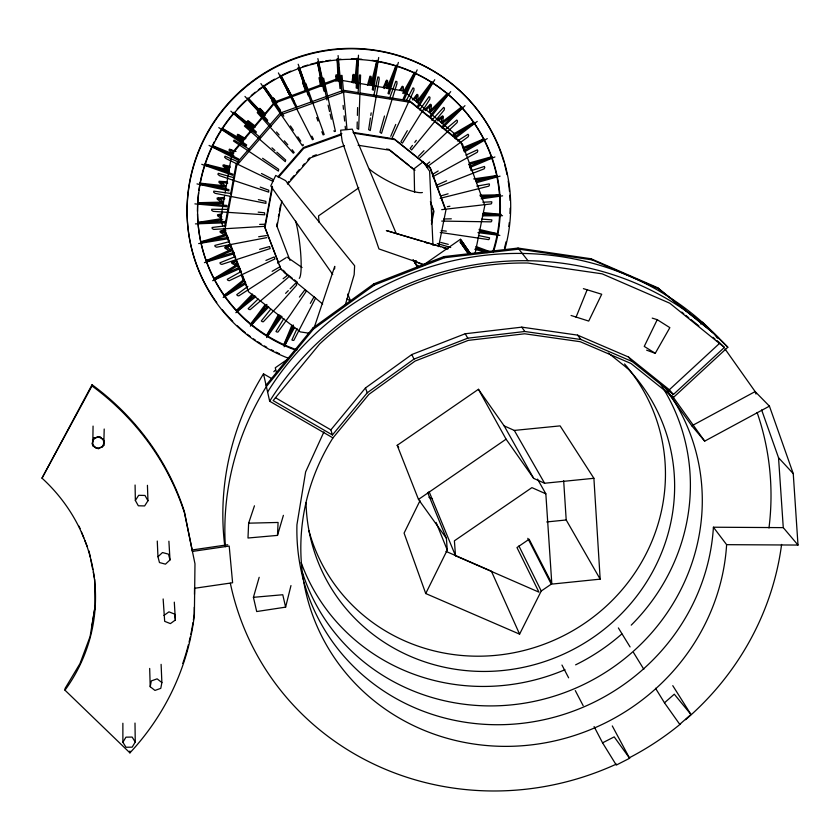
<?xml version="1.0" encoding="UTF-8"?>
<svg xmlns="http://www.w3.org/2000/svg" width="840" height="840" viewBox="0 0 840 840"><rect width="100%" height="100%" fill="white"/><g stroke="black" fill="none" stroke-linecap="round" stroke-linejoin="round"><path stroke-width="1.26" d="M194.323 607.173L194.25 613.567A265.818 251.958 3.2 0 1 193.379 620.057M194.471 594.384L194.544 587.99M357.252 121.936L357.084 128.478L358.669 129.276L360.581 75.075L359.468 75.023L358.04 93.209M357.409 115.406L357.609 107.573M93.061 426.09L92.789 446.04L98.438 448.812L103.772 445.483L104.202 429.019M194.691 588.263L232.607 582.75L229.194 546.053L192.423 551.418L184.391 511.644A265.818 251.958 3.2 0 0 92.043 384.731L91.99 385.938A266.322 252.389 3.2 0 1 184.506 513.062L194.975 563.776L194.376 615.163A266.322 252.389 3.2 0 1 129.917 752.871L64.974 690.186L65.079 688.453L79.979 663.6L90.08 636.594L95.109 606.249L91.97 625.811M357.168 58.17L356.213 88.001L357.409 88.4L358.481 55.199M254.457 505.806L248.63 523.173L247.989 538.01L277.494 535.395L283.395 515.34M277.494 535.395L278.082 522.459L248.63 523.173M334.604 268.926L334.73 266.364L313.929 328.387M429.503 111.479L429.818 105.189L430.637 105.882L425.534 110.555M354.774 81.858L356.874 60.228M355.877 83.002L357.903 62.129M442.712 122.892L443.352 116.634L442.638 115.836L437.535 119.395M441.179 122.682L441.808 116.697L442.522 117.495L437.724 120.845M64.974 690.186A173.712 164.451 3.3 0 0 42 478.149L92.043 384.731M352.055 82.205L353.031 74.445L354.123 74.498L355.582 80.682M353.168 83.045L354.102 75.736M370.398 118.02L368.655 129.612L370.241 130.557L379.229 79.191L378.966 77.154L377.874 76.955L373.695 96.127M370.786 115.448L371.175 112.864M377.003 60.27L372.32 89.67L373.485 90.206L378.704 57.498M220.689 218.463L224.658 195.447M225.099 192.885L231.725 154.528L273.871 104.108M224.794 226.002L230.15 196.739M230.622 194.197L236.208 163.653M272.233 186.291L264.716 226.81L278.376 262.332M272.538 187.152L264.988 227.734L281.032 269.462L292.288 278.25M277.2 223.083L276.717 225.645L289.979 260.368M278.397 216.689L278.869 214.127M279.353 211.565L280.55 205.16M277.011 226.569L281.81 200.917M150.213 686.721L151.305 680.925L157.133 678.846L161.879 682.563L160.786 688.349L154.959 690.428L150.213 686.721L149.678 668.43M431.34 220.605L433.356 210.441L430.679 203.185M431.435 224.059L433.955 211.334L430.385 201.642M438.638 246.624L445.893 210.178L430.479 168.242L394.79 139.65L353.504 133.13M475.188 253.008L484.796 205.433L462.409 143.923L410.918 102.427L344.579 91.833L280.854 114.734L236.712 165.512L224.784 230.685L248.493 291.721L300.248 331.894L309.215 333.239M376.698 61.047L371.249 83.57L372.33 83.769L371.049 76.409L369.968 76.209L367.49 85.113M372.215 84.851L377.8 61.688M259.182 577.3L253.418 597.324L256.704 611.541L285.611 607.142L290.976 585.575M368.855 84.808L370.534 78.834M384.5 116.014L379.943 132.237L381.518 133.339L396.984 83.611L396.869 81.606L395.808 81.27L389.477 98.627M396.333 64.953L388.017 93.419L389.13 94.091L398.381 62.412M345.324 304.773L354.175 274.691L354.627 265.745L285.59 180.632L275.719 175.466L270.764 185.945L332.724 274.491M224.039 166.352L224.375 165.312L229.394 170.09M387.324 87.423L395.419 66.906M388.122 88.798L396.449 67.641M576.041 317.205L587.15 289.769L601.713 294.252L588.725 321.08L571.074 315.483M283.637 345.135L291.921 325.227M285.411 344.022L293.328 325.028M390.757 136.322L395.756 124.436M403.043 99.183L414.803 72.114M404.082 99.981L417.165 69.857M383.166 87.675L386.484 80.178L387.513 80.504L388.227 86.552M384.132 88.61L386.683 82.845M297.056 328.451L291.9 339.959L292.897 340.41L293.832 340.379L315.599 298.095M323.935 431.897L305.623 471.933L296.94 524.727A210.178 200.256 -24.9 0 0 303.303 579.684M392.301 137.56L413.952 90.311L413.963 88.358L412.965 87.885L406.056 101.031M657.237 319.683L644.249 346.406L655.252 353.315L669.858 327.653L657.237 319.683L652.228 318.119M420.021 500.64L404.082 533.106L425.733 593.544L519.593 634.148L541.254 591.014L551.282 584.157L600.17 579.149L593.901 478.296L560.112 425.88L514.301 430.416L504.168 425.891L478.433 389.298L397.194 445.316L418.488 499.433L446.387 538.325L447.258 550.011L425.733 593.544M42 478.149L91.99 385.938M284.424 343.581L293.517 326.812M284.141 346.752L294.609 327.443M310.338 303.377L314.16 296.562M402.696 93.324L414.246 72.807M403.935 93.681L412.052 79.243M413.301 77.028L415.17 73.7M266.921 334.793L278.197 315.021M268.202 335.002L279.657 314.969M407.306 130.673L400.911 141.771L401.468 142.548M417.134 106.859L432.106 81.627M418.068 107.772L434.753 79.695M122.882 742.255L125.969 737.163L132.153 737.069L135.251 742.067L132.174 747.159L125.99 747.254L122.882 742.255L122.871 723.24M283.868 318.549L275.982 331.454L276.917 332.031L277.967 332.073L290.125 315.053L306.033 291.669L305.676 290.608L304.742 290.02L299.418 297.087M399.767 90.29L402.276 86.258L403.253 86.72L403.536 91.434M402.402 143.147L429.818 99.162L429.965 97.283L429.03 96.684L419.695 109.872M135.356 500.472L138.684 495.296L144.984 495.453L147.956 500.766L144.627 505.932L138.327 505.785L135.356 500.472L135.083 485.016M267.288 334.435L280.928 315.745M266.584 337.554L281.988 316.449M250.32 324.461L264.673 305.319M252.326 323.82L253.869 321.783M256.168 318.717L266.91 304.416M417.102 101.189L430.784 83.118M417.543 102.722L432.254 83.244M412.461 145.404L410.161 148.439L411.579 149.951L444.224 109.925L444.486 108.129L443.646 107.415L431.77 120.236M414.761 142.359L416.294 140.333M429.944 116.225L447.836 93.209M430.784 117.243L450.702 91.633M270.774 309.151L261.324 320.954L262.164 321.647L263.34 321.762L277.767 306.348L296.688 285.106L296.352 284.056L295.502 283.353L290.105 288.824M266.06 385.193L313.089 327.81L373.79 283.868L443.804 256.62L518.018 248.073L591.045 258.752L657.636 287.711L713.129 332.671M717.402 338.184L714.378 333.921L658.77 288.866L592.053 259.844L518.868 249.144L444.486 257.723L374.325 285.022L313.498 329.06L266.375 386.558A281.799 268.538 -24.9 0 0 225.383 546.693M673.386 394.506L632.236 361.546L580.944 339.518L524.79 331.495L467.775 338.173L413.983 359.1L367.269 392.774L332.441 434.973L330.876 429.87L365.453 387.975L411.81 354.543L465.203 333.764L521.798 327.149L577.542 335.118L628.467 357L669.333 389.739L673.386 394.506L724.385 347.435L720.825 343.885M332.945 437.903L368.865 394.401L415.076 361.084L468.29 340.379L524.685 333.784L580.23 341.702L630.987 363.489L673.418 397.467L704.676 441.137L769.429 406.151L793.254 473.655L798 545.055L726.621 544.667A214.904 204.414 -24.8 0 1 449.253 738.885A214.904 204.414 -24.8 0 1 332.945 437.903L269.671 401.237L263.498 373.821L271.362 378.389M412.44 99.908L417.081 94.353L417.984 94.941L418.016 101.787M234.297 150.402L263.288 115.71M264.947 113.726L274.06 102.827M414.057 99.981L417.386 95.991L416.472 95.403L416.493 101.966M237.048 162.687L280.14 113.096M278.03 176.684L303.408 147.546L341.901 133.728M278.324 177.513L303.765 148.334L341.114 134.904M287.301 183.33L289.002 181.377M290.714 179.413L294.126 175.508M296.678 172.578L299.24 169.649M302.642 165.743L304.353 163.79M307.766 159.884L309.467 157.93M287.627 184.17L310.685 157.742L344.484 145.593M414.477 263.004L416.178 261.072M251.496 323.137L267.666 306.222M250.394 326.151L268.758 306.936M236.933 310.055L252.42 294.042M238.066 310.653L253.124 295.134M418.488 156.314L423.98 150.685M430.458 112.35L447.752 94.847M285.611 293.37L288.309 290.64M447.185 93.639L430.206 110.786L431.036 111.489L431.361 104.916L430.542 104.223L424.221 110.008M441.452 127.26L461.947 106.838M442.176 128.363L464.982 105.651M258.132 298.998L248.178 308.627L248.923 309.425L250.194 309.635L288.298 277.368M419.811 157.941L457.139 122.546L457.495 120.866L456.761 120.036L445.2 129.654M157.962 556.742L162.488 552.542L168.504 554.159L169.995 559.954L165.48 564.154L159.464 562.548L157.962 556.742L157.269 541.054M700.802 324.082L702.702 322.329L727.828 347.256L673.418 397.467L671.79 395.546M669.333 389.739L719.943 343.004L716.929 340.568M664.472 702.797L674.289 694.197L690.963 714.494L679.728 724.322L664.472 702.797L655.525 688.264M237.332 309.866L254.929 295.722M235.851 312.721L255.801 296.688M223.577 295.796L243.925 279.489M225.666 295.722L244.44 280.707M425.681 165.207L429.744 161.973M442.05 123.659L461.643 108.455M283.132 278.712L287.228 275.531M441.987 122.084L461.223 107.184M454.471 137.298L474.086 122.189M454.997 138.537L477.246 121.401M247.863 286.387L236.775 294.661L237.405 295.554L238.77 295.88L281.001 268.601M163.936 615.457L168.934 611.846L174.657 614.114L175.392 620.004L170.394 623.616L164.672 621.337L163.149 598.962M426.899 166.94L468.216 136.742L468.668 135.177L468.048 134.264L457.422 140.984M358.827 187.814L318.528 215.891L319.064 222.369M288.194 358.806L275.279 367.773L276.496 372.708M421.701 266.175L460.457 239.285L470.82 254.184M275.09 370.367L273.808 371.711M468.846 254.478L460.163 241.972L461.548 241.007L465.161 246.204M273.074 99.383L273.977 98.752L276.476 103.1M418.488 499.433L506.079 439.183L478.433 389.298M234.665 260.379L231.494 262.531L231.987 263.477L235.977 265.366M233.058 263.036L236.04 261.009M277.473 263.12L285.999 257.775M92.474 439.929L97.808 436.59L103.457 439.373L103.772 445.483M214.358 278.397L236.471 264.884M215.334 279.258L237.888 265.524M225.036 294.84L245.616 282.303M223.188 297.486L245.291 284.025M432.705 174.3L438.197 170.972M453.075 135.744L474.695 123.081M272.139 271.341L280.067 266.69M453.243 134.159L473.298 122.451M463.985 150.707L484.05 138.978M465.444 151.358L487.274 138.6M241.532 271.299L227.304 279.3L227.819 280.266L229.257 280.718L274.943 258.941L274.134 256.966L265.923 260.463M667.18 391.398L691.824 425.817L755.15 391.587L769.429 406.151M432.716 176.788L477.298 152.261L477.813 150.811L477.32 149.835L465.895 155.138M293.58 102.617L294.567 102.102L280.77 75.096M602.574 742.833L614.208 736.88L629.622 758.268L616.298 765.082L602.574 742.833L594.09 726.579M229.226 245.039L224.732 247.317L225.099 248.325L230.265 251.087M226.233 248.01L230.465 245.858M206.399 260.568L229.898 250.078M207.27 261.555L231.231 250.887M214.83 278.303L239.421 267.361M212.657 280.697L240.125 268.475M436.181 185.409L446.618 180.789M462.861 147.746L483.21 139.146M463.628 148.806L482.213 140.931M470.495 165.879L491.673 156.912M469.707 167.622L494.918 156.954M235.053 256.694L219.954 262.794L220.332 263.823L221.834 264.401L270.207 248.556L269.546 246.54L259.623 249.344M437.157 187.309L484.207 168.819L484.785 167.507L484.428 166.467L471.188 170.667M274.89 101.829L319.872 85.186M324.744 83.391L335.685 79.338M274.691 103.12L337.774 79.779M303.692 82.079L302.652 82.457L305.498 90.92M304.112 83.265L303.082 83.633L306.044 90.562M281.369 112.655L342.363 90.731M312.732 156.083L316.344 154.78M224.732 229.646L220.038 231.304L220.269 232.355L224.511 234.906M221.445 232.186L225.855 230.622M200.865 241.794L225.341 234.497M206.892 260.536L234.171 252.368M204.424 262.637L233.562 253.911M201.621 242.886L226.579 235.463M440.58 196.004L448.088 193.778M468.815 164.441L492.03 157.941M469.392 162.96L492.051 156.629M476.154 181.44L496.85 175.686M476.448 182.7L500.052 176.148M229.352 241.647L214.862 245.427L215.093 246.498L216.636 247.212L266.899 237.615M440.171 198.324L488.859 186.144L489.468 184.958L489.258 183.887L476.816 186.144M222.306 213.759L217.518 214.767L217.602 215.838L220.826 218.022M201.38 241.826L228.438 237.353M198.66 243.59L227.672 238.791M197.862 222.411L221.634 218.6M198.482 223.577L222.726 219.723M447.363 206.651L449.904 206.241M258.657 236.733L266.375 235.578M475.619 179.917L495.8 176.935M473.718 178.909L496.104 175.634M192.297 549.938L227.724 544.761M481.352 197.526L499.495 194.964M481.142 198.859L502.593 195.835M225.677 225.782L212.1 227.483L212.195 228.575L213.759 229.425L265.062 226.306M441.693 209.654L491.18 203.921L491.799 202.881L491.736 201.789L482.895 202.251M506.079 439.183L533.694 478.411L544.593 483.242L593.901 478.296M546.725 521.944L566.202 519.971L600.17 579.149M253.418 597.324L282.776 594.741L285.611 607.142M224.416 197.463L217.192 197.988L217.151 199.07L222.527 203.165M218.347 199.206L224.816 198.723M198.387 222.495L226.065 221.466M195.458 223.892L225.089 222.789M198.723 202.692L222.579 202.083M199.216 203.931L203.059 203.837M206.903 203.742L223.555 203.333M443.699 218.999L451.322 218.82M259.644 224.375L264.695 224.259M479.808 195.206L500 194.806M480.354 196.445L491.873 196.203M494.435 196.151L498.278 196.077M482.759 214.567L499.569 214.431M482.37 215.859L502.53 215.691M227.861 209.381L211.754 209.265L211.701 210.378L213.266 211.365L264.736 214.82L264.516 212.793L258.185 212.142M303.996 582.204A210.178 200.256 -24.9 0 0 526.428 722.799A210.178 200.256 -24.9 0 0 713.412 527.216L783.269 527.635L798 545.055M441.714 221.088L491.138 221.855L491.757 220.952L491.831 219.859L481.74 219.103M220.101 182.616L227.756 183.109M227.409 181.808L219.103 181.272L218.915 182.333L223.367 186.123M197.988 202.871L227.041 205.464M194.901 203.879L227.231 206.766M483.704 212.604L501.344 214.473M482.885 213.77L490.55 214.578M199.794 183.109L224.448 185.808M200.004 184.38L225.267 187.162M441.116 230.559L446.324 231.137M479.336 231.515L497.102 233.751M477.939 232.617L499.853 235.379M230.927 193.515L213.822 191.111L213.623 192.203L215.177 193.337L265.944 203.364L265.87 201.369L258.363 199.637M353.052 132.363L394.264 138.894L429.891 167.422L440.296 195.741M386.474 149.016L389.067 149.425M358.124 145.247L389.582 150.203L414.55 170.173M440.223 232.439L488.733 239.642L489.342 238.886L489.552 237.804L478.411 235.515M343.581 90.29L357.83 92.568M360.423 92.988L409.637 100.853L432.757 119.48M339.486 79.989L403.589 90.941L454.094 133.298L456.278 139.461M230.097 166.309L223.22 164.882L222.894 165.921L228.123 170.909M225.267 166.603L230.202 167.622M200.203 183.298L228.869 189.567L228.911 190.88L197.001 183.897M479.031 229.383L497.595 233.73M479.315 230.716L489.353 233.058M491.862 233.646L495.632 234.518M205.853 164.199L228.459 169.869M205.874 165.47L229.11 171.318M440.759 242.445L448.287 244.346M476.238 248.367L488.46 251.622M474.768 249.27L487.19 252.578M233.425 177.555L218.285 173.313L217.938 174.374L219.46 175.655L268.663 192.129L268.716 190.197L260.232 187.078M447.856 248.703L386.358 230.57L422.069 241.238M583.391 288.656L587.15 289.769M440.58 246.697L424.368 241.91L426.741 242.991M447.951 248.871L443.079 247.433L446.659 249.071M437.262 243.516L450.702 247.506M387.188 81.701L386.148 81.364L386.957 88.316M424.82 264.831L378.956 248.945L342.174 141.204L340.62 130.211L352.244 129.129L396.26 233.615M204.992 164.115L233.027 174.237M201.747 164.304L232.691 175.287M235.988 151.494L229.478 149.132L229.005 150.119L232.386 153.731M646.632 350.175L655.252 353.315M476.028 247.81L485.719 251.391M475.881 246.466L490.214 251.769M213.097 145.877L233.363 154.056M211.816 146.664L233.856 155.589M239.453 162.424L225.078 156.198L224.595 157.206L226.065 158.624L272.832 181.303L273.021 179.445L261.492 173.492M445.945 551.365L491.4 571.19L519.593 634.148M429.062 491.536L455.511 555.755L538.944 592.148L516.978 547.554L529.127 539.238L551.786 583.37L545.843 493.815L537.527 479.147M428.904 497.249L432.506 498.834M545.843 493.815L531.909 487.631L454.398 540.813L455.511 555.755M413.06 260.4L422.51 264.695M232.565 262.091L237.332 264.338M212.289 145.666L238.749 159.023M209.055 145.425L238.508 160.282M225.866 247.002L230.811 249.648M245.805 138.611L237.762 134.285L237.174 135.209L242.025 141.015M244.681 139.398L238.192 135.912L238.781 134.988L243.442 140.564M222.726 128.594L242.624 140.091M222.506 129.864L242.897 141.666M332.441 434.973L273.147 400.596L319.505 344.106A285.842 271.919 -24.8 0 1 527.888 263.025L602.112 273.83L669.764 303.209L724.385 347.435M275.415 397.698L330.876 429.87M221.214 231.137L226.296 234.192M249.659 149.499L234.077 140.07L233.468 141.015L278.407 171.097L278.712 169.323L262.595 158.277M419.181 266.5L415.957 264.484L415.884 260.558M221.981 128.279L246.645 144.91L246.257 146.118L218.809 127.607M221.802 216.835L218.704 214.746L218.799 215.817M287.06 257.103L302.054 267.529M347.025 298.809L350.238 301.046M255.181 126.021L247.947 120.614L247.233 121.443L250.289 125.57M254.982 127.355L248.168 122.273L248.882 121.443L253.281 127.365M218.4 198.125L223.566 202.041M282.765 270.039L284.812 271.645M294.336 279.846L297.413 282.25M234.559 112.676L252.536 126.788M234.203 113.904L252.62 128.373M390.065 150.224L409.007 165.375M411.002 166.96L414.992 170.153M608.36 353.042L627.774 368.582A185.766 177.534 -25 0 1 558.054 656.534A185.766 177.534 -25 0 1 306.033 502.814M434.774 121.107L460.908 142.17L464.478 151.966M243.547 280.959L245.584 282.597M681.775 312.102L683.781 313.73M685.787 315.346L688.8 317.793M690.816 319.421L698.849 325.92M712.908 337.312L714.913 338.94M260.253 137.456L245.144 125.202L244.419 126.063L285.274 161.668L285.684 159.999L276.885 152.197M284.109 272.401L322.675 304.006M220.29 181.545L225.414 185.892M233.898 112.245L256.337 131.911L255.822 133.046L230.843 111.174M271.992 147.861L274.932 150.465M657.636 287.711L658.77 288.866M265.251 113.82L259.854 108.35L259.035 109.085L261.88 113.431M262.406 112.592L264.947 115.164M249.281 99.32L264.127 114.86M248.797 100.495L264.012 116.445M230.57 149.698L233.814 153.153M271.341 126.063L258.09 111.877L257.25 112.633L293.328 153.195L294.168 152.45L292.1 149.678M761.639 409.952L778.533 457.706L793.254 473.655M591.045 258.752L592.053 259.844M247.832 97.881L267.666 120.246L267.026 121.306L244.965 96.411M276.528 131.964L279.121 134.915M284.319 140.816L287.774 144.753M691.824 425.817L704.676 441.137M628.467 357L632.236 361.546M626.231 366.671L627.774 368.582M518.018 248.073L527.993 260.715M577.542 335.118L580.944 339.518M713.412 527.216L726.621 544.667M277.022 102.879L273.273 97.713L272.37 98.343L274.323 101.745M397.194 445.316L398.675 447.394M264.012 86.027L276.455 103.488M263.382 87.108L274.638 102.911M724.952 348.873L755.15 391.587L756.01 394.044M283.826 116.172L272.675 100.328L271.75 100.968L302.431 145.824L303.356 145.184L303.009 144.396M470.536 253.942L460.457 239.285M460.163 241.972L468.405 253.838M470.935 254.531L461.548 241.007M521.798 327.149L524.79 331.495M263.55 85.418L280.423 110.145L279.689 111.101L260.904 83.58M290.462 125.948L293.412 130.284M297.843 136.804L300.794 141.141M260.673 109.284L264.779 115.532M443.804 256.62L444.486 257.723M672.777 685.661L690.963 714.494M618.376 627.942L630.074 646.937M633.507 652.523L643.828 669.28M465.203 333.764L467.775 338.173M514.301 430.416L544.593 483.242M413.081 259.591L417.596 267.561M504.168 425.891L533.694 478.411M333.911 130.746L334.331 131.502L335.433 131.261L323.652 78.183L322.55 78.424L326.928 100.034M612.276 725.928L629.622 758.268M561.96 665.049L568.627 677.817M575.295 690.596L583.17 705.684M287.973 88.914L292.047 96.831M290.861 96.915L287.564 90.531L288.54 90.027L291.921 96.779M281.694 76.892L291.491 95.949M296.919 106.838L288.656 90.752L287.658 91.266L288.624 93.198M280.959 77.9L291.007 97.44M527.803 538.325L551.282 584.157M311.892 136.143L313.415 139.167L312.417 139.681L278.397 72.922M286.986 89.418L290.504 96.453M518.91 545.958L541.254 591.014M411.81 354.543L413.983 359.1M373.79 283.868L374.325 285.022M347.729 294.031L350.721 301.308M427.623 492.481L446.387 538.325M436.118 522.47L447.258 550.011M79.097 526.197L80.042 528.559M81.438 532.024L83.78 537.873M84.777 540.361L87.139 546.263M224.333 228.543L229.53 241.92M230.475 244.346L235.662 257.723M236.607 260.148L241.332 272.307M242.277 274.743L247.464 288.11M279.31 264.768L280.256 267.236M365.453 387.975L367.269 392.774M220.469 219.744L222.779 225.866M223.703 228.312L228.774 241.784M230.16 245.448L234.78 257.702M235.704 260.148L240.324 272.391M241.238 274.838L243.085 279.741M441.2 198.209L444.822 208.058M468.941 164.22L471.167 170.341M321.479 81.029L320.145 77.354L319.074 77.585L320.618 86.425M316.68 117.474L317.971 121.044M321.846 131.744L323.106 134.883L324.177 134.505L305.75 83.328L304.689 83.706L311.073 102.018M319.358 78.813L321.899 85.859M298.179 64.249L309.498 95.623L308.301 95.655L298.137 67.473M299.607 68.313L304.227 81.774M305.067 84.221L307.167 90.342M298.368 68.208L305.75 89.68M313.089 327.81L313.498 329.06M338.163 78.519L337.06 74.812L335.969 74.907L336.116 81.354M336.094 76.146L337.502 80.892M353.01 75.684L354.669 82.803M328.094 105.158L329.543 111.552M330.131 114.114L331.296 119.228M317.867 58.601L325.143 91.13L323.915 91.025L317.383 61.793M89.03 550.988L90.269 557.162M90.762 559.639L92.736 569.53M93.23 571.998L94.469 578.183M318.717 62.832L323.064 85.775M317.719 63.809L321.72 84.934M369.789 77.438L371.018 84.493M320.838 80.955L321.668 85.701M343.098 105.389L343.487 109.295M344.137 115.815L344.652 121.034M345.177 126.252L345.429 128.856L346.994 129.518L342.038 75.421L340.914 75.516L341.911 92.368M338.09 55.566L341.197 88.704L339.98 88.452L337.176 58.674M778.533 457.706L783.269 527.635M563.672 480.774L566.202 519.971M174.3 602.154L175.392 620.004M401.804 87.392L402.003 90.783M168.893 541.212L169.995 559.954M432.989 245.448L429.618 171.245L423.098 161.826L414.12 168.735L414.572 192.35M338.289 58.58L338.583 65.09M338.699 67.694L338.993 74.204M339.108 76.808L339.339 82.016M337.144 59.462L338.111 81.049M161.102 664.356L161.879 682.563M147.43 485.32L147.956 500.766M337.218 77.27L337.27 79.695M134.999 723.062L135.251 742.067M94.71 579.411L95.046 608.244M129.906 751.044L129.917 752.871M664.808 387.377A206.062 196.634 -24.9 0 1 587.727 682.49A206.062 196.634 -24.9 0 1 302.274 572.009M757.124 412.493A276.286 263.676 -24.9 0 1 768.968 528.014M224.753 545.853A276.286 263.676 -24.9 0 1 263.498 373.821M702.702 322.329A276.286 263.676 -24.9 0 1 707.112 327.159M781.599 544.436A281.799 268.538 -24.9 0 1 685.577 719.702M680.589 723.901A281.799 268.538 -24.9 0 1 629.297 757.785M616.381 764.096A281.799 268.538 -24.9 0 1 230.349 583.254M269.671 401.237A288.141 274.113 -24.8 0 1 727.828 347.256M267.603 392.007A284.161 270.617 -24.9 0 1 719.376 338.877M660.629 384.227A201.821 192.875 -25 0 1 631.228 625.139M621.852 633.927A201.821 192.875 -25 0 1 575.621 664.85M564.974 669.722A201.821 192.875 -25 0 1 301.171 562.643M289.212 358.544A162.393 159.484 -27.2 0 1 196.56 157.185A162.393 159.484 -27.2 0 1 398.129 55.682A162.393 159.484 -27.2 0 1 504.63 250.047M296.026 350.259A151.977 149.258 -27.2 0 1 206.252 161.238A151.977 149.258 -27.2 0 1 397.036 66.36A151.977 149.258 -27.2 0 1 493.395 252.105M474.243 123.323A151.767 149.058 -27.2 0 1 499.454 194.943M499.548 196.224A151.767 149.058 -27.2 0 1 492.891 251.412M297.024 349.86A151.767 149.058 -27.2 0 1 284.981 345.114M283.805 344.579A151.767 149.058 -27.2 0 1 197.516 214.001M197.474 211.376A151.767 149.058 -27.2 0 1 198.544 192.948M198.881 190.344A151.767 149.058 -27.2 0 1 214.379 141.708M215.576 139.44A151.767 149.058 -27.2 0 1 232.984 113.852M237.216 109.022A151.767 149.058 -27.2 0 1 245.417 100.716M251.244 95.508A151.767 149.058 -27.2 0 1 255.266 92.211M258.332 89.838A151.767 149.058 -27.2 0 1 262.5 86.814M263.56 86.079A151.767 149.058 -27.2 0 1 274.522 79.191M282.587 74.897A151.767 149.058 -27.2 0 1 290.861 71.096M302.935 66.559A151.767 149.058 -27.2 0 1 307.881 65.026M310.391 64.323A151.767 149.058 -27.2 0 1 323.085 61.415M325.647 60.963A151.767 149.058 -27.2 0 1 330.771 60.197M338.447 59.377A151.767 149.058 -27.2 0 1 341.008 59.188M351.341 58.873A151.767 149.058 -27.2 0 1 361.715 59.252M371.983 60.333A151.767 149.058 -27.2 0 1 377.034 61.131M379.544 61.583A151.767 149.058 -27.2 0 1 394.527 65.268M398.223 66.423A151.767 149.058 -27.2 0 1 414.866 73.017M416.01 73.563A151.767 149.058 -27.2 0 1 447.058 93.461M448.024 94.269A151.767 149.058 -27.2 0 1 473.519 122.252M501.963 155.757A162.172 159.275 -27.2 0 1 503.906 161.952M504.609 164.451A162.172 159.275 -27.2 0 1 507.034 174.636M508.2 181.072A162.172 159.275 -27.2 0 1 509.492 191.405M509.806 195.269A162.172 159.275 -27.2 0 1 510.069 200.424M510.143 208.236A162.172 159.275 -27.2 0 1 509.985 213.465M509.281 222.6A162.172 159.275 -27.2 0 1 508.82 226.496M506.048 241.784A162.172 159.275 -27.2 0 1 504.452 248.105M279.437 353.735A162.172 159.275 -27.2 0 1 275.93 352.086M273.599 350.942A162.172 159.275 -27.2 0 1 271.288 349.755M266.711 347.256A162.172 159.275 -27.2 0 1 264.453 345.954M261.103 343.917A162.172 159.275 -27.2 0 1 257.807 341.806M255.644 340.358A162.172 159.275 -27.2 0 1 253.502 338.877M250.352 336.588A162.172 159.275 -27.2 0 1 247.265 334.246M245.249 332.64A162.172 159.275 -27.2 0 1 237.436 325.878M232.743 321.363A162.172 159.275 -27.2 0 1 222.264 309.75M216.752 302.579A162.172 159.275 -27.2 0 1 275.111 66.938A162.172 159.275 -27.2 0 1 501.554 154.539M192.98 622.65A265.818 251.958 3.2 0 1 190.838 634.305M190.281 636.888A265.818 251.958 3.2 0 1 189.084 642.023M188.444 644.574A265.818 251.958 3.2 0 1 182.774 663.442M624.55 363.941A182.658 174.773 -25 0 1 566.506 634.179A182.658 174.773 -25 0 1 308.889 530.649M295.617 221.036A33.411 4.956 83.5 0 1 300.836 255.581A33.411 4.956 83.5 0 1 299.26 278.344M422.394 192.518A33.495 6.773 26.6 0 1 398.097 185.923A33.495 6.773 26.6 0 1 369.401 169.155M94.038 437.987L91.99 443.772L96.159 448.371L102.386 447.174L104.433 441.389L100.264 436.79L94.038 437.987"/></g></svg>
